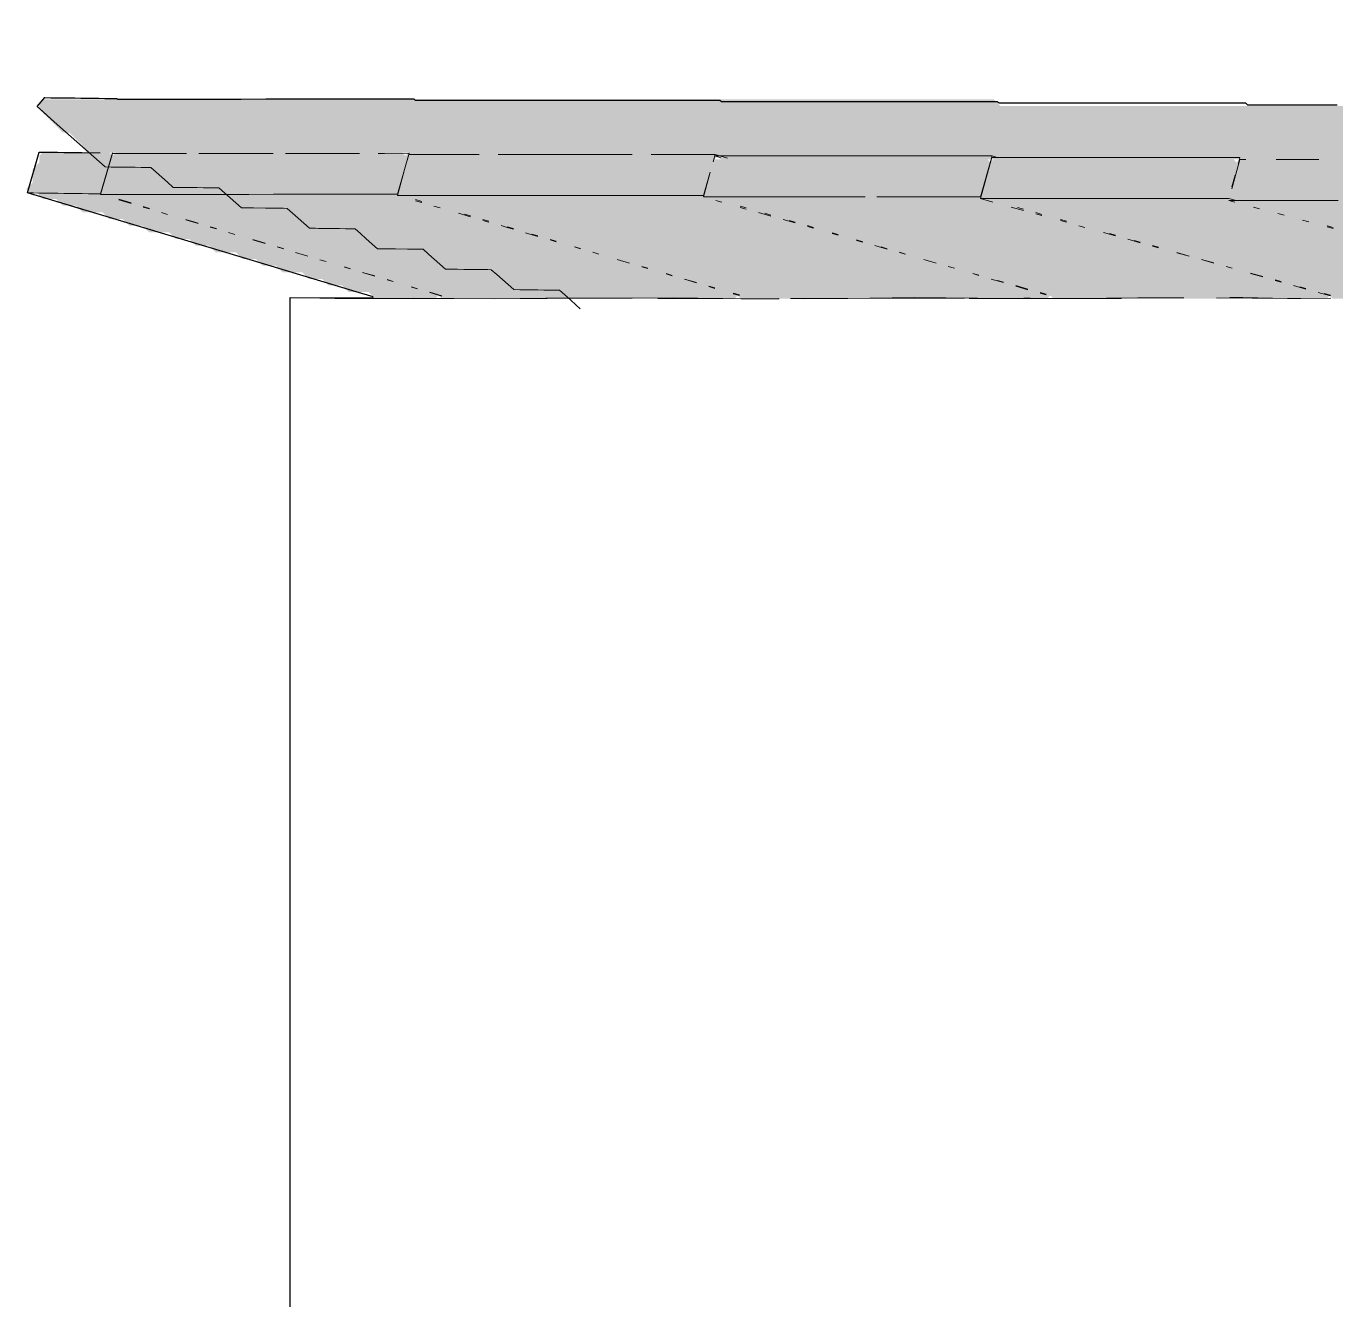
# Model space of a CAD drawing. Header units: millimetres. Extents: x 0 to 84100, y 0 to 59400.
# Drawn here: x 41080 to 43050, y 37327 to 39243 of the extents above; entities that cross this region are included whole.
import ezdxf

# ---------------------------------------------------------------- set-up
doc = ezdxf.new("R2010")
doc.units = ezdxf.units.MM
for name, color, linetype, lineweight in [('09_立面の外形', 7, 'Continuous', 30), ('10_見えがかり', 7, 'Continuous', 13), ('12_見えがかり（ガラス）', 5, 'Continuous', 9)]:
    doc.layers.add(name, color=color, linetype=linetype, lineweight=lineweight)

msp = doc.modelspace()

# ---------------------------------------------------------------- hatches: boundary and pattern name
at = {"layer": '10_見えがかり', "true_color": 0xe9dcc4}
h = msp.add_hatch(color=8, dxfattribs=at)
h.paths.add_polyline_path([(44280.3, 39198.1), (44315.3, 39163.1), (44325.3, 39163.1), (44345.3, 39183.1), (44370.3, 39158.1), (44370.3, 39148.1), (44415.3, 39103.1), (44435.3, 39103.1), (44445.3, 39113.1), (44455.3, 39113.1), (44470.3, 39098.1), (44470.3, 39088.1), (44515.3, 39043.1), (44545.3, 39043.1), (44555.3, 39053.1), (44570.3, 39038.1), (44570.3, 39028.1), (44610.3, 38988.1), (44610.3, 38978.1), (44615.3, 38973.1), (44625.3, 38983.1), (44655.3, 38983.1), (44710.3, 38928.1), (44710.3, 38918.1), (44715.3, 38913.1), (44725.3, 38923.1), (44745.3, 38923.1), (44755.3, 38913.1), (44765.3, 38913.1), (44785.3, 38893.1), (44795.3, 38893.1), (44805.3, 38883.1), (44815.3, 38883.1), (44825.3, 38873.1), (44835.3, 38873.1), (44845.3, 38883.1), (44865.3, 38863.1), (44905.3, 38863.1), (44915.3, 38853.1), (44925.3, 38853.1), (44945.3, 38833.1), (44955.3, 38843.1), (44965.3, 38833.1), (45015.3, 38833.1), (45025.3, 38823.1), (45035.3, 38823.1), (45055.3, 38803.1), (45125.3, 38803.1), (45135.3, 38793.1), (45145.3, 38793.1), (45155.3, 38783.1), (45225.3, 38783.1), (45255.3, 38753.1), (45335.3, 38753.1), (45355.3, 38733.1), (45425.3, 38733.1), (45445.3, 38713.1), (45455.3, 38713.1), (45465.3, 38703.1), (45535.3, 38703.1), (45555.3, 38683.1), (45565.3, 38683.1), (45575.3, 38673.1), (45645.3, 38673.1), (45665.3, 38653.1), (45745.3, 38653.1), (45775.3, 38623.1), (45785.3, 38623.1), (45805.3, 38603.1), (45815.3, 38603.1), (45825.3, 38593.1), (45835.3, 38593.1), (45865.3, 38563.1), (45875.3, 38563.1), (46030.3, 38408.1), (46030.3, 38398.1), (46100.3, 38328.1), (46100.3, 38318.1), (46110.3, 38308.1), (46110.3, 38298.1), (46110.3, 38288.1), (46120.3, 38278.1), (46120.3, 38258.1), (46130.3, 38248.1), (46130.3, 38228.1), (46140.3, 38218.1), (46140.3, 38208.1), (46150.3, 38198.1), (46150.3, 38178.1), (46160.3, 38168.1), (46160.3, 38148.1), (46170.3, 38138.1), (46170.3, 38118.1), (46180.3, 38108.1), (46180.3, 38098.1), (46190.3, 38088.1), (46190.3, 38068.1), (46200.3, 38058.1), (46200.3, 38018.1), (46210.3, 38008.1), (46210.3, 37968.1), (46220.3, 37958.1), (46220.3, 37948.1), (46205.3, 37933.1), (46160.3, 37978.1), (46160.3, 37988.1), (46115.3, 38033.1), (46110.3, 38028.1), (46110.3, 38008.1), (46105.3, 38003.1), (46095.3, 38003.1), (46050.3, 38048.1), (46050.3, 38058.1), (46005.3, 38103.1), (46000.3, 38098.1), (46000.3, 38088.1), (46010.3, 38078.1), (46010.3, 38068.1), (46005.3, 38063.1), (45995.3, 38063.1), (45940.3, 38118.1), (45940.3, 38128.1), (45905.3, 38163.1), (45900.3, 38158.1), (45900.3, 38148.1), (45910.3, 38138.1), (45895.3, 38123.1), (45880.3, 38138.1), (45830.3, 38188.1), (45830.3, 38198.1), (45795.3, 38233.1), (45790.3, 38228.1), (45790.3, 38218.1), (45800.3, 38208.1), (45800.3, 38198.1), (45795.3, 38193.1), (45785.3, 38193.1), (45770.3, 38208.1), (45720.3, 38258.1), (45720.3, 38268.1), (45695.3, 38293.1), (45690.3, 38288.1), (45690.3, 38278.1), (45700.3, 38268.1), (45695.3, 38263.1), (45675.3, 38263.1), (45660.3, 38278.1), (45600.3, 38338.1), (45600.3, 38348.1), (45585.3, 38363.1), (45580.3, 38358.1), (45580.3, 38348.1), (45590.3, 38338.1), (45590.3, 38328.1), (45585.3, 38323.1), (45575.3, 38333.1), (45565.3, 38333.1), (45550.3, 38348.1), (45495.3, 38403.1), (45490.3, 38408.1), (45490.3, 38418.1), (45485.3, 38423.1), (45480.3, 38418.1), (45480.3, 38408.1), (45490.3, 38398.1), (45485.3, 38393.1), (45475.3, 38393.1), (45465.3, 38403.1), (45455.3, 38403.1), (45440.3, 38418.1), (45395.3, 38463.1), (45385.3, 38463.1), (45375.3, 38453.1), (45365.3, 38463.1), (45355.3, 38463.1), (45330.3, 38488.1), (45325.3, 38493.1), (45285.3, 38533.1), (45275.3, 38523.1), (45265.3, 38523.1), (45255.3, 38533.1), (45245.3, 38533.1), (45185.3, 38593.1), (45175.3, 38593.1), (45165.3, 38583.1), (45145.3, 38603.1), (45135.3, 38603.1), (45115.3, 38623.1), (45105.3, 38623.1), (45100.3, 38628.1), (45100.3, 38638.1), (45075.3, 38663.1), (45065.3, 38653.1), (45055.3, 38653.1), (45035.3, 38673.1), (45025.3, 38673.1), (45005.3, 38693.1), (44995.3, 38693.1), (44990.3, 38698.1), (44990.3, 38708.1), (44975.3, 38723.1), (44945.3, 38723.1), (44925.3, 38743.1), (44915.3, 38743.1), (44905.3, 38753.1), (44895.3, 38753.1), (44865.3, 38783.1), (44855.3, 38783.1), (44845.3, 38793.1), (44835.3, 38793.1), (44825.3, 38803.1), (44815.3, 38803.1), (44795.3, 38823.1), (44785.3, 38823.1), (44765.3, 38843.1), (44755.3, 38843.1), (44735.3, 38863.1), (44725.3, 38863.1), (44715.3, 38873.1), (44705.3, 38873.1), (44685.3, 38893.1), (44675.3, 38893.1), (44655.3, 38913.1), (44645.3, 38913.1), (44635.3, 38923.1), (44625.3, 38923.1), (44605.3, 38943.1), (44595.3, 38943.1), (44575.3, 38963.1), (44565.3, 38963.1), (44555.3, 38973.1), (44545.3, 38973.1), (44525.3, 38993.1), (44515.3, 38993.1), (44495.3, 39013.1), (44485.3, 39013.1), (44465.3, 39033.1), (44455.3, 39033.1), (44445.3, 39043.1), (44435.3, 39043.1), (44415.3, 39063.1), (44405.3, 39063.1), (44385.3, 39083.1), (44375.3, 39083.1), (44365.3, 39093.1), (44355.3, 39093.1), (44335.3, 39113.1), (44325.3, 39113.1), (44305.3, 39133.1), (44295.3, 39133.1), (44275.3, 39153.1), (44265.3, 39153.1), (44255.3, 39163.1), (44245.3, 39163.1), (44240.3, 39158.1), (44240.3, 39148.1), (44225.3, 39133.1), (44215.3, 39133.1), (44205.3, 39123.1), (44195.3, 39123.1), (44185.3, 39113.1), (44175.3, 39113.1), (44155.3, 39093.1), (44145.3, 39093.1), (44135.3, 39083.1), (44095.3, 39083.1), (44085.3, 39073.1), (44055.3, 39073.1), (44045.3, 39063.1), (44015.3, 39063.1), (44005.3, 39053.1), (43945.3, 39053.1), (43935.3, 39043.1), (43875.3, 39043.1), (43865.3, 39033.1), (43535.3, 39033.1), (43525.3, 39043.1), (42125.3, 39043.1), (42115.3, 39053.1), (41175.3, 39053.1), (41145.3, 39083.1), (41135.3, 39083.1), (41100.3, 39118.1), (41100.3, 39128.1), (41105.3, 39133.1), (42535.3, 39133.1), (42545.3, 39123.1), (43925.3, 39123.1), (43935.3, 39133.1), (43995.3, 39133.1), (44005.3, 39143.1), (44035.3, 39143.1), (44045.3, 39153.1), (44085.3, 39153.1), (44095.3, 39163.1), (44125.3, 39163.1), (44135.3, 39173.1), (44145.3, 39173.1), (44155.3, 39183.1), (44165.3, 39183.1), (44185.3, 39203.1), (44195.3, 39203.1), (44205.3, 39213.1), (44215.3, 39213.1), (44220.3, 39218.1), (44220.3, 39228.1), (44235.3, 39243.1), (44245.3, 39243.1), (44280.3, 39208.1)])
h.paths.add_polyline_path([(45820.3, 38548.1), (45840.3, 38528.1), (45900.3, 38468.1), (45900.3, 38458.1), (45925.3, 38433.1), (45935.3, 38433.1), (45985.3, 38383.1), (45995.3, 38373.1), (46000.3, 38378.1), (45990.3, 38388.1), (45990.3, 38398.1), (45930.3, 38458.1), (45930.3, 38468.1), (45875.3, 38523.1), (45865.3, 38523.1), (45855.3, 38533.1), (45845.3, 38533.1), (45825.3, 38553.1)], flags=0)
h.paths.add_polyline_path([(45755.3, 38553.1), (45750.3, 38548.1), (45750.3, 38538.1), (45775.3, 38513.1), (45785.3, 38513.1), (45885.3, 38413.1), (45895.3, 38403.1), (45900.3, 38408.1), (45890.3, 38418.1), (45890.3, 38428.1), (45765.3, 38553.1)], flags=0)
h.paths.add_polyline_path([(45690.3, 38548.1), (45785.3, 38453.1), (45790.3, 38458.1), (45695.3, 38553.1)], flags=0)
h.paths.add_polyline_path([(45685.3, 38553.1), (45690.3, 38558.1), (45685.3, 38563.1), (45675.3, 38563.1), (45655.3, 38583.1), (45645.3, 38583.1), (45640.3, 38578.1), (45665.3, 38553.1)], flags=0)
at = {"layer": '12_見えがかり（ガラス）', "true_color": 0xdce9f2}
for points in [[(41205.3, 39053.1), (41210.3, 39048.1), (41210.3, 39038.1), (41200.3, 39028.1), (41200.3, 39008.1), (41190.3, 38998.1), (41205.3, 38983.1), (41225.3, 38983.1), (41235.3, 38973.1), (41265.3, 38973.1), (41275.3, 38963.1), (41295.3, 38963.1), (41305.3, 38953.1), (41325.3, 38953.1), (41335.3, 38943.1), (41365.3, 38943.1), (41375.3, 38933.1), (41395.3, 38933.1), (41405.3, 38923.1), (41425.3, 38923.1), (41435.3, 38913.1), (41465.3, 38913.1), (41475.3, 38903.1), (41495.3, 38903.1), (41505.3, 38893.1), (41525.3, 38893.1), (41535.3, 38883.1), (41565.3, 38883.1), (41575.3, 38873.1), (41595.3, 38873.1), (41605.3, 38863.1), (41635.3, 38863.1), (41645.3, 38853.1), (41665.3, 38853.1), (41675.3, 38843.1), (41695.3, 38843.1), (41700.3, 38838.1), (41695.3, 38833.1), (41605.3, 38833.1), (41595.3, 38843.1), (41565.3, 38843.1), (41555.3, 38853.1), (41535.3, 38853.1), (41525.3, 38863.1), (41505.3, 38863.1), (41495.3, 38873.1), (41465.3, 38873.1), (41455.3, 38883.1), (41435.3, 38883.1), (41425.3, 38893.1), (41405.3, 38893.1), (41395.3, 38903.1), (41365.3, 38903.1), (41355.3, 38913.1), (41335.3, 38913.1), (41325.3, 38923.1), (41305.3, 38923.1), (41295.3, 38933.1), (41265.3, 38933.1), (41255.3, 38943.1), (41235.3, 38943.1), (41225.3, 38953.1), (41205.3, 38953.1), (41195.3, 38963.1), (41165.3, 38963.1), (41155.3, 38973.1), (41135.3, 38973.1), (41125.3, 38983.1), (41105.3, 38983.1), (41095.3, 38993.1), (41085.3, 38993.1), (41080.3, 38998.1), (41090.3, 39008.1), (41090.3, 39028.1), (41100.3, 39038.1), (41100.3, 39048.1), (41105.3, 39053.1)], [(41645.3, 39053.1), (41650.3, 39048.1), (41650.3, 39018.1), (41640.3, 39008.1), (41640.3, 38988.1), (41645.3, 38983.1), (41665.3, 38983.1), (41675.3, 38973.1), (41705.3, 38973.1), (41715.3, 38963.1), (41735.3, 38963.1), (41745.3, 38953.1), (41775.3, 38953.1), (41785.3, 38943.1), (41805.3, 38943.1), (41815.3, 38933.1), (41845.3, 38933.1), (41855.3, 38923.1), (41875.3, 38923.1), (41885.3, 38913.1), (41905.3, 38913.1), (41915.3, 38903.1), (41945.3, 38903.1), (41955.3, 38893.1), (41975.3, 38893.1), (41985.3, 38883.1), (42015.3, 38883.1), (42025.3, 38873.1), (42045.3, 38873.1), (42055.3, 38863.1), (42085.3, 38863.1), (42095.3, 38853.1), (42115.3, 38853.1), (42125.3, 38843.1), (42145.3, 38843.1), (42150.3, 38838.1), (42145.3, 38833.1), (41705.3, 38833.1), (41695.3, 38843.1), (41675.3, 38843.1), (41665.3, 38853.1), (41645.3, 38853.1), (41635.3, 38863.1), (41605.3, 38863.1), (41595.3, 38873.1), (41575.3, 38873.1), (41565.3, 38883.1), (41535.3, 38883.1), (41525.3, 38893.1), (41505.3, 38893.1), (41495.3, 38903.1), (41475.3, 38903.1), (41465.3, 38913.1), (41435.3, 38913.1), (41425.3, 38923.1), (41405.3, 38923.1), (41395.3, 38933.1), (41375.3, 38933.1), (41365.3, 38943.1), (41335.3, 38943.1), (41325.3, 38953.1), (41305.3, 38953.1), (41295.3, 38963.1), (41275.3, 38963.1), (41265.3, 38973.1), (41235.3, 38973.1), (41225.3, 38983.1), (41205.3, 38983.1), (41190.3, 38998.1), (41200.3, 39008.1), (41200.3, 39028.1), (41210.3, 39038.1), (41210.3, 39048.1), (41215.3, 39053.1)], [(42115.3, 39053.1), (42120.3, 39048.1), (42110.3, 39038.1), (42110.3, 39018.1), (42100.3, 39008.1), (42100.3, 38988.1), (42105.3, 38983.1), (42125.3, 38983.1), (42135.3, 38973.1), (42155.3, 38973.1), (42165.3, 38963.1), (42195.3, 38963.1), (42205.3, 38953.1), (42225.3, 38953.1), (42235.3, 38943.1), (42265.3, 38943.1), (42275.3, 38933.1), (42295.3, 38933.1), (42305.3, 38923.1), (42335.3, 38923.1), (42345.3, 38913.1), (42365.3, 38913.1), (42375.3, 38903.1), (42405.3, 38903.1), (42415.3, 38893.1), (42435.3, 38893.1), (42445.3, 38883.1), (42475.3, 38883.1), (42485.3, 38873.1), (42505.3, 38873.1), (42515.3, 38863.1), (42545.3, 38863.1), (42555.3, 38853.1), (42575.3, 38853.1), (42585.3, 38843.1), (42615.3, 38843.1), (42620.3, 38838.1), (42615.3, 38833.1), (42155.3, 38833.1), (42145.3, 38843.1), (42125.3, 38843.1), (42115.3, 38853.1), (42095.3, 38853.1), (42085.3, 38863.1), (42055.3, 38863.1), (42045.3, 38873.1), (42025.3, 38873.1), (42015.3, 38883.1), (41985.3, 38883.1), (41975.3, 38893.1), (41955.3, 38893.1), (41945.3, 38903.1), (41915.3, 38903.1), (41905.3, 38913.1), (41885.3, 38913.1), (41875.3, 38923.1), (41855.3, 38923.1), (41845.3, 38933.1), (41815.3, 38933.1), (41805.3, 38943.1), (41785.3, 38943.1), (41775.3, 38953.1), (41745.3, 38953.1), (41735.3, 38963.1), (41715.3, 38963.1), (41705.3, 38973.1), (41675.3, 38973.1), (41665.3, 38983.1), (41645.3, 38983.1), (41640.3, 38988.1), (41640.3, 39008.1), (41650.3, 39018.1), (41650.3, 39048.1), (41655.3, 39053.1)], [(42525.3, 39043.1), (42530.3, 39038.1), (42530.3, 39028.1), (42520.3, 39018.1), (42520.3, 38988.1), (42525.3, 38983.1), (42535.3, 38983.1), (42545.3, 38973.1), (42565.3, 38973.1), (42575.3, 38963.1), (42605.3, 38963.1), (42615.3, 38953.1), (42635.3, 38953.1), (42645.3, 38943.1), (42675.3, 38943.1), (42685.3, 38933.1), (42715.3, 38933.1), (42725.3, 38923.1), (42745.3, 38923.1), (42755.3, 38913.1), (42785.3, 38913.1), (42795.3, 38903.1), (42825.3, 38903.1), (42835.3, 38893.1), (42855.3, 38893.1), (42865.3, 38883.1), (42895.3, 38883.1), (42905.3, 38873.1), (42925.3, 38873.1), (42935.3, 38863.1), (42965.3, 38863.1), (42975.3, 38853.1), (43005.3, 38853.1), (43015.3, 38843.1), (43035.3, 38843.1), (43040.3, 38838.1), (43035.3, 38833.1), (42625.3, 38833.1), (42615.3, 38843.1), (42585.3, 38843.1), (42575.3, 38853.1), (42555.3, 38853.1), (42545.3, 38863.1), (42515.3, 38863.1), (42505.3, 38873.1), (42485.3, 38873.1), (42475.3, 38883.1), (42445.3, 38883.1), (42435.3, 38893.1), (42415.3, 38893.1), (42405.3, 38903.1), (42375.3, 38903.1), (42365.3, 38913.1), (42345.3, 38913.1), (42335.3, 38923.1), (42305.3, 38923.1), (42295.3, 38933.1), (42275.3, 38933.1), (42265.3, 38943.1), (42235.3, 38943.1), (42225.3, 38953.1), (42205.3, 38953.1), (42195.3, 38963.1), (42165.3, 38963.1), (42155.3, 38973.1), (42135.3, 38973.1), (42125.3, 38983.1), (42105.3, 38983.1), (42100.3, 38988.1), (42100.3, 39008.1), (42110.3, 39018.1), (42110.3, 39038.1), (42115.3, 39043.1)], [(42895.3, 39043.1), (42900.3, 39038.1), (42900.3, 39008.1), (42890.3, 38998.1), (42890.3, 38988.1), (42905.3, 38973.1), (42935.3, 38973.1), (42945.3, 38963.1), (42965.3, 38963.1), (42975.3, 38953.1), (43005.3, 38953.1), (43015.3, 38943.1), (43045.3, 38943.1), (43055.3, 38933.1), (43085.3, 38933.1), (43095.3, 38923.1), (43115.3, 38923.1), (43125.3, 38913.1), (43155.3, 38913.1), (43165.3, 38903.1), (43195.3, 38903.1), (43205.3, 38893.1), (43235.3, 38893.1), (43245.3, 38883.1), (43265.3, 38883.1), (43275.3, 38873.1), (43305.3, 38873.1), (43315.3, 38863.1), (43345.3, 38863.1), (43355.3, 38853.1), (43375.3, 38853.1), (43385.3, 38843.1), (43415.3, 38843.1), (43420.3, 38838.1), (43415.3, 38833.1), (43045.3, 38833.1), (43035.3, 38843.1), (43015.3, 38843.1), (43005.3, 38853.1), (42975.3, 38853.1), (42965.3, 38863.1), (42935.3, 38863.1), (42925.3, 38873.1), (42905.3, 38873.1), (42895.3, 38883.1), (42865.3, 38883.1), (42855.3, 38893.1), (42835.3, 38893.1), (42825.3, 38903.1), (42795.3, 38903.1), (42785.3, 38913.1), (42755.3, 38913.1), (42745.3, 38923.1), (42725.3, 38923.1), (42715.3, 38933.1), (42685.3, 38933.1), (42675.3, 38943.1), (42645.3, 38943.1), (42635.3, 38953.1), (42615.3, 38953.1), (42605.3, 38963.1), (42575.3, 38963.1), (42565.3, 38973.1), (42545.3, 38973.1), (42535.3, 38983.1), (42525.3, 38983.1), (42520.3, 38988.1), (42520.3, 39018.1), (42530.3, 39028.1), (42530.3, 39038.1), (42535.3, 39043.1)], [(43225.3, 39043.1), (43230.3, 39038.1), (43230.3, 39008.1), (43220.3, 38998.1), (43220.3, 38978.1), (43225.3, 38973.1), (43255.3, 38973.1), (43265.3, 38963.1), (43285.3, 38963.1), (43295.3, 38953.1), (43325.3, 38953.1), (43335.3, 38943.1), (43365.3, 38943.1), (43375.3, 38933.1), (43405.3, 38933.1), (43415.3, 38923.1), (43445.3, 38923.1), (43455.3, 38913.1), (43485.3, 38913.1), (43495.3, 38903.1), (43525.3, 38903.1), (43535.3, 38893.1), (43565.3, 38893.1), (43575.3, 38883.1), (43595.3, 38883.1), (43605.3, 38873.1), (43635.3, 38873.1), (43645.3, 38863.1), (43675.3, 38863.1), (43685.3, 38853.1), (43715.3, 38853.1), (43725.3, 38843.1), (43755.3, 38843.1), (43760.3, 38838.1), (43755.3, 38833.1), (43425.3, 38833.1), (43415.3, 38843.1), (43385.3, 38843.1), (43375.3, 38853.1), (43355.3, 38853.1), (43345.3, 38863.1), (43315.3, 38863.1), (43305.3, 38873.1), (43275.3, 38873.1), (43265.3, 38883.1), (43245.3, 38883.1), (43235.3, 38893.1), (43205.3, 38893.1), (43195.3, 38903.1), (43165.3, 38903.1), (43155.3, 38913.1), (43125.3, 38913.1), (43115.3, 38923.1), (43095.3, 38923.1), (43085.3, 38933.1), (43055.3, 38933.1), (43045.3, 38943.1), (43015.3, 38943.1), (43005.3, 38953.1), (42975.3, 38953.1), (42965.3, 38963.1), (42945.3, 38963.1), (42935.3, 38973.1), (42905.3, 38973.1), (42890.3, 38988.1), (42890.3, 38998.1), (42900.3, 39008.1), (42900.3, 39038.1), (42905.3, 39043.1)]]:
    msp.add_hatch(color=8, dxfattribs=at).paths.add_polyline_path(points)

# ---------------------------------------------------------------- linework, layer by layer
at = {"layer": '09_立面の外形'}
msp.add_lwpolyline([(41477.1, 35370.3), (41477.1, 38834.8), (41601.7, 38834.5), (41601.9, 38836.2), (41576.7, 38843.7), (41411.9, 38893.3), (41247, 38942.8), (41082.1, 38992.4), (41100, 39053.7), (41109.2, 39053.6), (41118.3, 39053.5), (41127.5, 39053.4), (41136.7, 39053.3), (41145.8, 39053.2), (41155, 39053.1), (41164.2, 39053), (41175, 39052.8), (41165, 39061.7), (41156.5, 39069.3), (41148, 39076.8), (41139.5, 39084.4), (41130.9, 39091.9), (41122.4, 39099.5), (41096.8, 39122.2), (41108.5, 39135.8), (41117.5, 39135.6), (41126.5, 39135.5), (41135.6, 39135.4), (41144.6, 39135.3), (41153.6, 39135.2), (41162.6, 39135.1), (41171.7, 39135), (41180.7, 39134.9), (41189.7, 39134.8), (41198.7, 39134.6), (41207.8, 39134.5), (41216.8, 39134.4), (41217.9, 39133.5), (41255.6, 39133.5), (41292.6, 39133.5), (41329.7, 39133.6), (41366.7, 39133.6), (41403.8, 39133.6), (41440.8, 39133.7), (41477.9, 39133.7), (41514.9, 39133.7), (41552, 39133.8), (41626.1, 39133.9), (41663.1, 39133.9), (41665.1, 39132.1), (41702.9, 39132.1), (41741.2, 39132.1), (41779.4, 39132.1), (41817.6, 39132.1), (41855.9, 39132.1), (41894.1, 39132.1), (41932.3, 39132.1), (41970.6, 39132.1), (42008.8, 39132.1), (42047.1, 39132.1), (42085.3, 39132.1), (42123.5, 39132.1), (42126, 39130), (42159.6, 39130), (42194.2, 39130), (42263.4, 39130), (42298.1, 39130), (42332.7, 39130), (42367.3, 39130), (42401.9, 39130), (42436.5, 39130), (42471.1, 39130), (42505.8, 39130), (42540.4, 39130), (42543.1, 39127.6), (42572.7, 39127.6), (42603.6, 39127.6), (42634.6, 39127.6), (42665.6, 39127.6), (42696.6, 39127.6), (42727.6, 39127.6), (42758.6, 39127.6), (42820.6, 39127.6), (42851.6, 39127.6), (42882.6, 39127.6), (42913.6, 39127.6), (42916.6, 39125), (42942.1, 39125), (42969.4, 39125), (42996.8, 39125), (43024.2, 39125), (43051.5, 39125)], dxfattribs=at)
at = {"layer": '10_見えがかり'}
for points in [[(41913.5, 38818.1), (41907.2, 38823.7), (41898.7, 38831.3), (41890.2, 38838.8), (41882, 38846.1), (41876.8, 38846.1), (41867.7, 38846.2), (41858.7, 38846.3), (41849.6, 38846.5), (41840.5, 38846.6), (41831.5, 38846.7), (41822.4, 38846.8), (41813.4, 38846.9), (41804.9, 38854.5), (41787.8, 38869.6), (41779.6, 38876.8), (41774.4, 38876.9), (41747.2, 38877.2), (41738.2, 38877.3), (41729.1, 38877.4), (41720.1, 38877.5), (41711, 38877.7), (41702.5, 38885.2), (41694, 38892.8), (41685.4, 38900.3), (41677.3, 38907.6), (41672, 38907.6), (41662.9, 38907.8), (41653.9, 38907.9), (41635.8, 38908.1), (41626.7, 38908.2), (41617.7, 38908.3), (41608.6, 38908.4), (41600.1, 38916), (41591.6, 38923.5), (41583.1, 38931.1), (41574.9, 38938.3), (41574, 38938.3), (41569.6, 38938.4), (41560.5, 38938.5), (41560.4, 38938.5), (41551.5, 38938.6), (41546.9, 38938.7), (41542.4, 38938.7), (41533.5, 38938.8), (41533.4, 38938.8), (41519.8, 38939), (41515.3, 38939.1), (41506.3, 38939.2), (41497.7, 38946.7), (41489.2, 38954.3), (41480.7, 38961.9), (41472.5, 38969.1), (41467.2, 38969.2), (41458.1, 38969.3), (41449.1, 38969.4), (41440, 38969.5), (41422, 38969.7), (41412.9, 38969.8), (41403.9, 38969.9), (41395.4, 38977.5), (41378.3, 38992.6), (41370.1, 38999.9), (41364.7, 38999.9), (41355.7, 39000), (41346.7, 39000.1), (41337.6, 39000.3), (41328.6, 39000.4), (41319.6, 39000.5), (41301.5, 39000.7), (41293, 39008.3), (41284.5, 39015.8), (41275.9, 39023.4), (41267.8, 39030.6), (41262.3, 39030.7), (41253.3, 39030.8), (41244.3, 39030.9), (41235.2, 39031), (41226.2, 39031.1), (41217.2, 39031.2), (41208.2, 39031.3), (41199.1, 39031.5), (41190.6, 39039), (41182.1, 39046.6), (41173.6, 39054.1), (41165, 39061.7), (41156.5, 39069.3), (41148, 39076.8), (41139.5, 39084.4), (41130.9, 39091.9), (41122.4, 39099.5), (41105.4, 39114.6), (41096.8, 39122.2), (41108.5, 39135.8), (41117.5, 39135.6), (41126.5, 39135.5), (41135.6, 39135.4), (41144.6, 39135.3), (41153.6, 39135.2), (41162.6, 39135.1), (41171.7, 39135), (41180.7, 39134.9), (41189.7, 39134.8), (41198.7, 39134.6), (41207.8, 39134.5), (41216.8, 39134.4), (41218.2, 39133.1)], [(41218.2, 39133.1), (41218.5, 39133.5), (41255.6, 39133.5), (41292.6, 39133.5), (41329.7, 39133.6), (41366.7, 39133.6), (41403.8, 39133.6), (41440.8, 39133.7), (41477.9, 39133.7), (41514.9, 39133.7), (41552, 39133.8), (41589, 39133.8), (41626.1, 39133.9), (41663.1, 39133.9), (41665.1, 39132.1), (41702.9, 39132.1), (41741.2, 39132.1), (41779.4, 39132.1), (41817.6, 39132.1), (41855.9, 39132.1), (41894.1, 39132.1), (41932.3, 39132.1), (41970.6, 39132.1), (42008.8, 39132.1), (42047.1, 39132.1), (42085.3, 39132.1), (42123.5, 39132.1), (42126, 39130), (42159.6, 39130), (42194.2, 39130), (42263.4, 39130), (42298.1, 39130), (42332.7, 39130), (42367.3, 39130), (42401.9, 39130), (42436.5, 39130), (42471.1, 39130), (42505.8, 39130), (42540.4, 39130), (42543.1, 39127.6), (42572.7, 39127.6), (42603.6, 39127.6), (42634.6, 39127.6), (42665.6, 39127.6), (42696.6, 39127.6), (42727.6, 39127.6), (42758.6, 39127.6), (42820.6, 39127.6), (42851.6, 39127.6), (42882.6, 39127.6), (42913.6, 39127.6), (42916.6, 39125), (42942.1, 39125), (42969.4, 39125), (42996.8, 39125), (43024.2, 39125), (43051.5, 39125)], [(41477.1, 38834.8), (41544.4, 38833.7)], [(41544.4, 38833.7), (41662.5, 38833.8)], [(41544.4, 38833.7), (41783.9, 38832.9)], [(41662.5, 38833.8), (41783.9, 38832.9)], [(41783.9, 38832.9), (41943.2, 38834)], [(41783.9, 38832.9), (41861.9, 38833.9)], [(41861.9, 38833.9), (41943.2, 38834)], [(41943.2, 38834), (42053.2, 38834.5)], [(41943.2, 38834), (41991.4, 38833.8)], [(42030, 38833.6), (42165.1, 38833.1)], [(42053.2, 38834.5), (42165.1, 38833.1)], [(42155.3, 38833.1), (42165.1, 38833.1)], [(42165.1, 38833.1), (42211.3, 38833.5)], [(42165.1, 38833.1), (42212.3, 38833.2)], [(42229.7, 38833.6), (42239, 38833.7)], [(42316, 38833.3), (42239, 38833.7)], [(42250, 38833.2), (42316, 38833.3)], [(42316, 38833.3), (42415.6, 38835.1)], [(42316, 38833.3), (42491.3, 38833.8)], [(42415.6, 38835.1), (42511, 38834)], [(42498.3, 38833.4), (42657.7, 38833.3)], [(42580.3, 38834), (42590.2, 38834)], [(42590.2, 38834), (42657.7, 38833.3)], [(42657.7, 38833.3), (42751.8, 38834.4)], [(42657.7, 38833.3), (42727.4, 38833.4)], [(42751.8, 38834.4), (42821.2, 38834.6)], [(42870.3, 38834.6), (42976.8, 38833.7)], [(42890.2, 38834.8), (42909.8, 38834.9)], [(42909.8, 38834.9), (42976.8, 38833.7)], [(42976.8, 38833.7), (43042, 38834.2)], [(42996.7, 38833.7), (42976.8, 38833.7)]]:
    msp.add_lwpolyline(points, dxfattribs=at)
at = {"layer": '12_見えがかり（ガラス）'}
for points in [[(41100, 39053.7), (41082.1, 38992.4)], [(41109.2, 39053.6), (41100, 39053.7)], [(41118.3, 39053.5), (41109.2, 39053.6)], [(41127.5, 39053.4), (41118.3, 39053.5)], [(41136.7, 39053.3), (41127.5, 39053.4)], [(41145.8, 39053.2), (41136.7, 39053.3)], [(41155, 39053.1), (41145.8, 39053.2)], [(41164.2, 39053), (41155, 39053.1)], [(41173.3, 39052.8), (41164.2, 39053)], [(41182.5, 39052.7), (41173.3, 39052.8)], [(41191.7, 39052.6), (41182.5, 39052.7)], [(41210, 39052.4), (41192.1, 38991)], [(41209.9, 39051.4), (41192.1, 38990)], [(41247.1, 39051.5), (41209.9, 39051.4)], [(41284.2, 39051.5), (41247.1, 39051.5)], [(41321.4, 39051.5), (41284.2, 39051.5)], [(41358.6, 39051.6), (41340, 39051.6)], [(41395.8, 39051.6), (41358.6, 39051.6)], [(41433, 39051.6), (41395.8, 39051.6)], [(41451.6, 39051.7), (41433, 39051.6)], [(41507.4, 39051.7), (41470.2, 39051.7)], [(41544.5, 39051.8), (41507.4, 39051.7)], [(41581.7, 39051.8), (41544.5, 39051.8)], [(41618.9, 39051.8), (41609.6, 39051.8)], [(41656.1, 39051.9), (41618.9, 39051.8)], [(41656.1, 39051.9), (41638.4, 38990.5)], [(41655.8, 39050.1), (41653.3, 39041.3)], [(41694.2, 39050.1), (41655.8, 39050.1)], [(41732.6, 39050.1), (41694.2, 39050.1)], [(41761.3, 39050.1), (41732.6, 39050.1)], [(41809.3, 39050.1), (41790.1, 39050.1)], [(41847.6, 39050.1), (41809.3, 39050.1)], [(41886, 39050.1), (41847.6, 39050.1)], [(41924.4, 39050.1), (41886, 39050.1)], [(41962.7, 39050.1), (41924.4, 39050.1)], [(41991.5, 39050.1), (41962.7, 39050.1)], [(42039.4, 39050.1), (42020.3, 39050.1)], [(42077.8, 39050.1), (42039.4, 39050.1)], [(42116.2, 39050.1), (42077.8, 39050.1)], [(42116.2, 39050.1), (42113.7, 39041.3)], [(42134.6, 39044.7), (42116.2, 39050.1)], [(42115.8, 39047.9), (42113.4, 39039.1)], [(42150.6, 39047.9), (42115.8, 39047.9)], [(42115.8, 39047.9), (42125, 39045.3)], [(42185.3, 39047.9), (42150.6, 39047.9)], [(42220, 39047.9), (42185.3, 39047.9)], [(42254.8, 39047.9), (42220, 39047.9)], [(42289.5, 39047.9), (42254.8, 39047.9)], [(42324.2, 39047.9), (42289.5, 39047.9)], [(42359, 39047.9), (42324.2, 39047.9)], [(42393.7, 39047.9), (42359, 39047.9)], [(42428.4, 39047.9), (42393.7, 39047.9)], [(42463.1, 39047.9), (42428.4, 39047.9)], [(42497.9, 39047.9), (42463.1, 39047.9)], [(42532.6, 39047.9), (42497.9, 39047.9)], [(42532.6, 39047.9), (42515.5, 38986.3)], [(42532.2, 39045.4), (42515.5, 38983.7)], [(42563.3, 39045.4), (42532.2, 39045.4)], [(42541.8, 39045.3), (42532.6, 39047.9)], [(42594.4, 39045.4), (42563.3, 39045.4)], [(42625.5, 39045.4), (42594.4, 39045.4)], [(42656.6, 39045.4), (42625.5, 39045.4)], [(42687.7, 39045.4), (42656.6, 39045.4)], [(42718.8, 39045.4), (42687.7, 39045.4)], [(42749.9, 39045.4), (42718.8, 39045.4)], [(42781, 39045.4), (42749.9, 39045.4)], [(42812.1, 39045.4), (42781, 39045.4)], [(42843.2, 39045.5), (42812.1, 39045.4)], [(42874.3, 39045.5), (42843.2, 39045.5)], [(42905.4, 39045.5), (42874.3, 39045.5)], [(42905, 39042.8), (42893.3, 38998.6)], [(42905.4, 39045.5), (42903, 39036.6)], [(42914.1, 39042.8), (42905, 39042.8)], [(42987.3, 39042.8), (42959.9, 39042.8)], [(43014.8, 39042.8), (42987.3, 39042.8)], [(43023.9, 39042.8), (43014.8, 39042.8)], [(41648.4, 39023.7), (41638.4, 38988.6)], [(42108.7, 39023.7), (42098.7, 38988.6)], [(42108.5, 39021.5), (42098.7, 38986.3)], [(42898.2, 39019), (42893.4, 39001.4)], [(41091.3, 38992.3), (41082.1, 38992.4)], [(41082.1, 38992.4), (41091.2, 38989.6)], [(41100.4, 38992.1), (41091.3, 38992.3)], [(41109.6, 38992), (41100.4, 38992.1)], [(41118.8, 38991.9), (41109.6, 38992)], [(41127.9, 38991.8), (41118.8, 38991.9)], [(41137.1, 38991.7), (41127.9, 38991.8)], [(41146.3, 38991.6), (41137.1, 38991.7)], [(41155.5, 38991.5), (41146.3, 38991.6)], [(41164.6, 38991.4), (41155.5, 38991.5)], [(41173.8, 38991.2), (41164.6, 38991.4)], [(41183, 38991.1), (41173.8, 38991.2)], [(41192.1, 38991), (41183, 38991.1)], [(41415.3, 38990.2), (41378.1, 38990.2)], [(41452.4, 38990.3), (41415.3, 38990.2)], [(41489.6, 38990.3), (41452.4, 38990.3)], [(41526.8, 38990.3), (41489.6, 38990.3)], [(41564, 38990.4), (41526.8, 38990.3)], [(41601.2, 38990.4), (41564, 38990.4)], [(41638.4, 38990.5), (41601.2, 38990.4)], [(41118.7, 38981.4), (41127.9, 38978.6)], [(41146.2, 38973.1), (41164.5, 38967.6)], [(41229.3, 38990), (41192.1, 38990)], [(41238, 38977.3), (41219.6, 38982.8)], [(41219.6, 38981.8), (41238, 38976.4)], [(41266.5, 38990.1), (41229.3, 38990)], [(41265.5, 38969), (41256.3, 38971.8)], [(41256.3, 38970.9), (41265.5, 38968.2)], [(41303.7, 38990.1), (41266.5, 38990.1)], [(41340.9, 38990.2), (41303.7, 38990.1)], [(41378.1, 38990.2), (41340.9, 38990.2)], [(41676.7, 38988.6), (41638.4, 38988.6)], [(41675.1, 38979.6), (41665.9, 38982.3)], [(41665.9, 38980.5), (41675.1, 38977.9)], [(41715.1, 38988.6), (41676.7, 38988.6)], [(41693.5, 38972.5), (41702.7, 38969.8)], [(41753.4, 38988.6), (41715.1, 38988.6)], [(41791.8, 38988.6), (41753.4, 38988.6)], [(41830.2, 38988.6), (41791.8, 38988.6)], [(41868.5, 38988.6), (41830.2, 38988.6)], [(41906.9, 38988.6), (41868.5, 38988.6)], [(41945.3, 38988.6), (41906.9, 38988.6)], [(41983.6, 38988.6), (41945.3, 38988.6)], [(42022, 38988.6), (41983.6, 38988.6)], [(42060.3, 38988.6), (42022, 38988.6)], [(42098.7, 38988.6), (42060.3, 38988.6)], [(42133.4, 38986.3), (42098.7, 38986.3)], [(42117.1, 38981), (42126.3, 38978.4)], [(42168.2, 38986.3), (42133.4, 38986.3)], [(42163.1, 38969.8), (42153.9, 38972.5)], [(42153.9, 38970.6), (42163.1, 38968)], [(42202.9, 38986.3), (42168.2, 38986.3)], [(42237.6, 38986.3), (42202.9, 38986.3)], [(42272.4, 38986.3), (42237.6, 38986.3)], [(42307.1, 38986.3), (42272.4, 38986.3)], [(42341.8, 38986.3), (42307.1, 38986.3)], [(42376.5, 38986.3), (42359.2, 38986.3)], [(42411.3, 38986.3), (42376.5, 38986.3)], [(42446, 38986.3), (42411.3, 38986.3)], [(42480.7, 38986.3), (42446, 38986.3)], [(42515.5, 38986.3), (42480.7, 38986.3)], [(42546.6, 38983.7), (42515.5, 38983.7)], [(42515.5, 38983.7), (42533.9, 38978.6)], [(42577.7, 38983.7), (42546.6, 38983.7)], [(42561.6, 38971), (42580, 38965.9)], [(42580, 38968), (42570.8, 38970.6)], [(42608.8, 38983.7), (42577.7, 38983.7)], [(42639.9, 38983.7), (42608.8, 38983.7)], [(42670.9, 38983.7), (42639.9, 38983.7)], [(42702, 38983.7), (42670.9, 38983.7)], [(42733.1, 38983.7), (42702, 38983.7)], [(42764.2, 38983.7), (42733.1, 38983.7)], [(42795.3, 38983.7), (42764.2, 38983.7)], [(42826.4, 38983.7), (42795.3, 38983.7)], [(42857.5, 38983.7), (42826.4, 38983.7)], [(42888.6, 38983.7), (42857.5, 38983.7)], [(42897.9, 38981.2), (42888.6, 38983.7)], [(42916.1, 38981), (42888.6, 38981)], [(42888.6, 38981), (42897.9, 38978.5)], [(42943.5, 38981), (42916.1, 38981)], [(42925.6, 38971.1), (42934.8, 38968.6)], [(42971, 38981), (42943.5, 38981)], [(42998.4, 38981), (42971, 38981)], [(43025.9, 38981), (42998.4, 38981)], [(43053.3, 38981), (43025.9, 38981)], [(41182.8, 38962.1), (41192, 38959.3)], [(41219.5, 38951.1), (41228.6, 38948.3)], [(41283.8, 38962.8), (41293, 38960)], [(41338.8, 38947), (41320.4, 38952.5)], [(41320.4, 38951.9), (41338.8, 38946.4)], [(41730.2, 38961.8), (41748.6, 38956.5)], [(41748.6, 38957.7), (41739.4, 38960.5)], [(41776.1, 38949.6), (41767, 38952.3)], [(41767, 38951.1), (41776.1, 38948.4)], [(42181.5, 38962.7), (42200, 38957.5)], [(42200, 38959.1), (42190.8, 38961.8)], [(42218.4, 38952.3), (42236.8, 38947.1)], [(42236.8, 38948.4), (42227.6, 38951.1)], [(42607.7, 38960.1), (42598.5, 38962.7)], [(42598.5, 38960.8), (42607.7, 38958.3)], [(42644.6, 38949.7), (42635.4, 38952.3)], [(42962.5, 38961.2), (42971.8, 38958.7)], [(42999.5, 38951.3), (43008.8, 38948.8)], [(41247, 38942.8), (41265.3, 38937.3)], [(41283.6, 38931.8), (41292.8, 38929.1)], [(41366.3, 38938.7), (41357.1, 38941.5)], [(41357.1, 38941), (41366.3, 38938.2)], [(41384.6, 38932.8), (41393.8, 38930)], [(41794.5, 38943.1), (41803.7, 38940.4)], [(41812.9, 38938.7), (41803.7, 38941.4)], [(41803.7, 38940.4), (41812.9, 38937.7)], [(41831.3, 38932.4), (41849.6, 38927)], [(42264.4, 38940.4), (42255.2, 38943.1)], [(42255.2, 38941.8), (42264.4, 38939.2)], [(42301.2, 38929.7), (42292, 38932.4)], [(42292, 38931.4), (42301.2, 38928.8)], [(42635.4, 38950.6), (42644.6, 38948.1)], [(42663.1, 38943), (42672.3, 38940.4)], [(42700, 38932.8), (42718.4, 38927.7)], [(42718.4, 38928.8), (42709.2, 38931.4)], [(43045.7, 38940.4), (43036.5, 38943)], [(43036.5, 38941.4), (43045.7, 38938.9)], [(41320.2, 38920.8), (41329.4, 38918.1)], [(41347.7, 38912.6), (41366.1, 38907.1)], [(41439.6, 38916.7), (41421.3, 38922.2)], [(41421.3, 38921.9), (41439.6, 38916.4)], [(41849.6, 38927.8), (41840.4, 38930.5)], [(41877.2, 38919.6), (41868, 38922.3)], [(41868, 38921.7), (41877.2, 38919)], [(42338.1, 38919), (42328.8, 38921.7)], [(42328.8, 38920.9), (42338.1, 38918.3)], [(42356.5, 38913.1), (42374.9, 38907.8)], [(42736.9, 38922.6), (42755.3, 38917.5)], [(42755.3, 38918.3), (42746.1, 38920.9)], [(42783, 38910.5), (42773.8, 38913.1)], [(42773.8, 38912.4), (42783, 38909.9)], [(41384.4, 38901.5), (41393.5, 38898.8)], [(41467.1, 38908.5), (41457.9, 38911.2)], [(41457.9, 38911), (41467.1, 38908.2)], [(41503.7, 38897.4), (41485.4, 38902.9)], [(41485.4, 38902.8), (41503.7, 38897.3)], [(41522.1, 38891.9), (41531.2, 38889.2)], [(41531.2, 38889.2), (41522.1, 38891.9)], [(41913.9, 38908.7), (41904.7, 38911.4)], [(41904.7, 38911), (41913.9, 38908.3)], [(41932.3, 38903), (41941.5, 38900.3)], [(41969, 38892.3), (41987.4, 38886.9)], [(41987.4, 38886.9), (41969, 38892.3)], [(42374.9, 38908.3), (42365.7, 38911)], [(42402.5, 38900.3), (42393.3, 38903)], [(42393.3, 38902.6), (42402.5, 38900)], [(42448.5, 38886.9), (42430.1, 38892.3)], [(42430.1, 38892.2), (42448.5, 38886.9)], [(42829.1, 38897.4), (42810.7, 38902.6)], [(42810.7, 38902.2), (42829.1, 38897.2)], [(42866, 38886.9), (42847.6, 38892.2)], [(42847.6, 38892.1), (42866, 38887)], [(41421, 38890.5), (41430.2, 38887.8)], [(41448.5, 38882.3), (41466.8, 38876.8)], [(41558.7, 38881), (41567.9, 38878.3)], [(41567.9, 38878.2), (41558.7, 38880.9)], [(41586.2, 38872.8), (41604.6, 38867.4)], [(41604.6, 38867.2), (41586.2, 38872.7)], [(42005.8, 38881.6), (42015, 38878.9)], [(42015, 38878.7), (42005.8, 38881.4)], [(42466.9, 38881.7), (42476.1, 38879.1)], [(42476.1, 38878.9), (42466.9, 38881.6)], [(42884.5, 38881.9), (42893.7, 38879.3)], [(42893.7, 38879.1), (42884.5, 38881.7)], [(41485.1, 38871.3), (41494.3, 38868.5)], [(41512.6, 38863), (41521.8, 38860.3)], [(41622.9, 38861.9), (41632.1, 38859.2)], [(41632.1, 38858.9), (41622.9, 38861.7)], [(42042.5, 38870.9), (42051.7, 38868.2)], [(42051.7, 38867.8), (42042.5, 38870.5)], [(42070.1, 38862.8), (42088.4, 38857.5)], [(42088.4, 38856.9), (42070.1, 38862.4)], [(42503.8, 38871.3), (42513, 38868.6)], [(42513, 38868.2), (42503.8, 38870.9)], [(42549.8, 38857.5), (42531.4, 38862.8)], [(42540.6, 38860.8), (42549.8, 38858.2)], [(42568.2, 38853), (42586.6, 38847.7)], [(42921.4, 38871.7), (42939.8, 38866.6)], [(42939.8, 38866), (42921.4, 38871.3)], [(42958.3, 38861.5), (42967.5, 38859)], [(42967.5, 38858.2), (42958.3, 38860.8)], [(43004.4, 38847.7), (42985.9, 38853)], [(41549.3, 38852), (41567.6, 38846.5)], [(41585.9, 38841), (41595.1, 38838.2)], [(41659.6, 38851), (41668.7, 38848.3)], [(41668.7, 38847.9), (41659.6, 38850.7)], [(41687.1, 38842.8), (41705.4, 38837.4)], [(41705.4, 38836.9), (41687.1, 38842.4)], [(42106.8, 38852.1), (42116, 38849.5)], [(42116, 38848.7), (42106.8, 38851.5)], [(42143.6, 38841.4), (42152.7, 38838.8)], [(42152.7, 38837.8), (42143.6, 38840.6)], [(42586.6, 38846.8), (42568.2, 38852.1)], [(42605, 38842.5), (42614.2, 38839.9)], [(42614.2, 38838.8), (42605, 38841.4)], [(42995.2, 38851.3), (43004.4, 38848.8)], [(43041.3, 38837.3), (43022.8, 38842.5)], [(43032.1, 38841.1), (43041.3, 38838.6)]]:
    msp.add_lwpolyline(points, dxfattribs=at)

doc.saveas('drawing.dxf')
